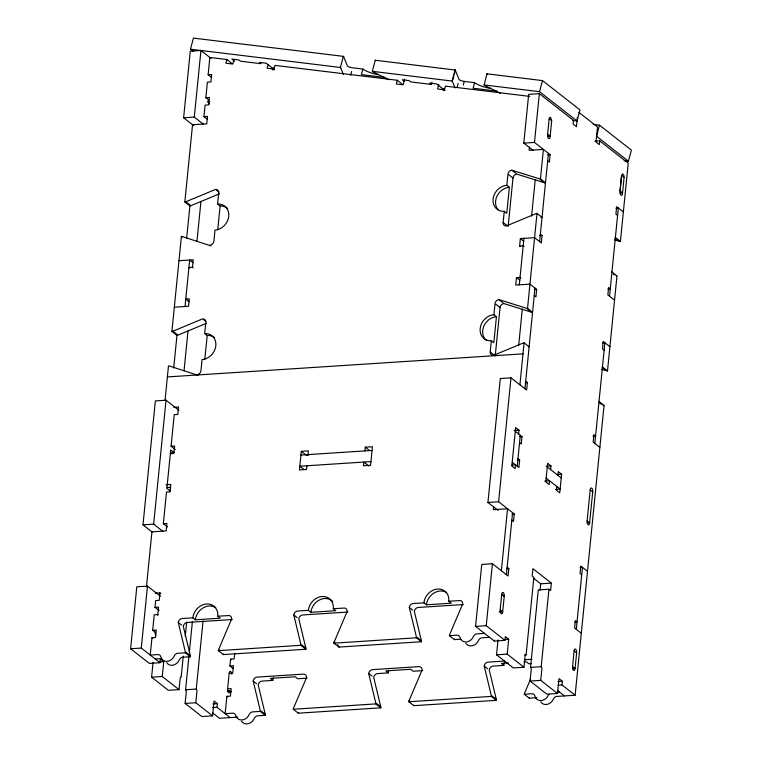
<?xml version="1.0" encoding="UTF-8"?>
<svg xmlns="http://www.w3.org/2000/svg" width="762" height="762" viewBox="0 0 762 762"><rect width="100%" height="100%" fill="white"/><g stroke="black" fill="none" stroke-linecap="round" stroke-linejoin="round"><path stroke-width="1.14" d="M183.271 656.139L181.165 677.266A1.972 0.848 86.3 0 0 180.137 678.466L179.022 689.62L162.258 676.504L163.744 661.626L160.382 659.006L160.01 662.721L149.342 663.416L130.616 648.767L136.808 586.807L147.476 586.111L160.363 596.189M152.2 532.038L142.989 524.837L155.362 400.907L166.03 400.212L178.918 410.299M193.748 125.701L183.623 117.786L190.271 51.168L200.939 50.483L211.074 58.407M146.447 586.788L151.933 531.838L166.154 530.914L166.897 523.475L163.344 523.704L166.497 492.1L170.05 491.871L170.793 484.442L166.059 484.746M165.106 399.869L168.469 365.931A3.953 3.334 -52 0 1 169.469 366.027L197.882 375.295M206.54 323.259L177.975 335.137A3.953 3.324 -52 0 1 176.946 335.356L171.907 331.422L181.385 236.487A3.953 3.334 -52 0 1 182.385 236.572L210.798 245.85M219.504 193.796L190.9 205.683A3.953 3.324 -52 0 1 189.862 205.911L184.833 201.978L192.538 124.758L206.759 123.835L207.502 116.405L203.949 116.634L205.092 105.137L208.655 104.899L209.398 97.469L205.835 97.698L207.388 82.21L210.941 81.972L211.684 74.543L208.131 74.771L209.855 57.455L226.885 59.531L231.915 63.465M160.01 662.721L141.284 648.071L147.476 586.111M162.868 531.352L153.657 524.142L166.03 400.212M203.492 124.292L194.291 117.091L200.939 50.483M173.717 367.96L177.003 335.042M186.642 238.439L189.929 205.54M155.229 593.179L159.972 592.874L159.229 600.313L155.677 600.542L154.991 607.362L158.553 607.124L157.81 614.563L154.219 614.801L152.676 630.288L156.267 630.05L155.524 637.489L151.962 637.718L150.228 655.072L157.734 654.587A3.953 3.324 -52 0 1 160.439 655.901L161.639 658.739A7.896 6.648 -52 0 0 173.05 658.006L174.85 654.958A3.953 3.324 -52 0 1 177.851 653.282L185.347 652.796L190.386 656.73A3.934 3.315 -52 0 0 190.338 655.672L183.309 626.402A3.953 3.324 -52 0 1 187.233 622.459L232.277 619.535M175.27 449.532L171.079 446.246L174.231 414.652L177.784 414.414L178.527 406.984L173.784 407.289M185.023 306.514L189.662 260.042L193.015 262.671M179.022 689.62L168.354 690.315L151.59 677.189L153.076 662.321M193.291 267.891L192.453 267.233L193.196 259.794L178.965 260.718M184.033 370.789L188.024 330.822M196.958 241.268L200.949 201.32M197.044 374.637A3.953 3.324 -52 0 0 200.968 370.694L202.082 359.54A13.821 11.64 -52 0 0 215.827 345.719A13.821 11.64 -52 0 0 204.683 333.518L205.788 322.355A3.953 3.324 -52 0 0 202.606 318.868L172.945 331.203A3.953 3.324 -52 0 1 171.907 331.422M209.96 245.193A3.953 3.324 -52 0 0 213.884 241.24L214.998 230.086A13.821 11.64 -52 0 0 228.743 216.265A13.821 11.64 -52 0 0 217.599 204.064L218.713 192.91A3.953 3.324 -52 0 0 215.532 189.424L185.861 201.749A3.953 3.324 -52 0 1 184.833 201.978M204.816 359.34L207.197 335.48L204.683 333.508M217.732 229.886L220.113 206.035L217.599 204.064M185.261 636.184L186.671 622.106M230.172 717.604L217.037 707.327L217.408 703.612L214.055 700.983L212.569 715.861L201.901 716.547L185.128 703.431L186.242 692.277A1.972 0.848 86.3 0 0 185.585 689.762L188.909 656.453M189.338 652.205L192.395 621.601M212.569 715.861L195.796 702.735L196.91 691.582A1.972 0.848 86.3 0 0 196.263 689.067L203.063 620.906M231.696 674.265A2.962 1.276 86.3 0 0 230.457 671.455A2.962 1.276 86.3 0 0 229.162 673.389L227.619 688.886L231.172 688.648L230.429 696.087L226.876 696.316L225.142 713.67L232.639 713.184A3.953 3.324 -52 0 1 235.744 715.442A7.896 6.648 -52 0 0 241.964 719.966A7.896 6.648 -52 0 0 249.155 714.575A3.953 3.324 -52 0 1 252.755 711.879L260.261 711.394L265.29 715.327A3.943 3.324 -52 0 0 265.252 714.27L258.223 685A3.953 3.324 -52 0 1 261.49 681.161L272.815 680.361A13.821 11.64 -52 0 1 273.31 677.809M233.258 668.579L229.905 665.959L230.581 659.14L234.144 658.911L234.696 653.329M308.038 454.6L308.41 450.885L301.295 451.342L299.437 469.935L306.553 469.478L306.924 465.753M364.931 450.913L365.303 447.189L372.418 446.732L370.561 465.325L363.455 465.782L363.817 462.067L368.856 466.001M528.857 346.824A3.953 3.324 -52 0 1 529.114 346.805L524.085 342.871A3.953 3.324 -52 0 0 523.056 343.091L493.395 355.416A3.953 3.324 -52 0 1 490.204 351.93L491.319 340.776A13.821 11.64 -52 0 1 480.174 328.574A13.821 11.64 -52 0 1 493.919 314.754L495.033 303.6A3.953 3.324 -52 0 1 498.958 299.647L526.532 308.267A3.953 3.334 -52 0 0 527.533 308.353L532.562 312.287A3.953 3.334 -52 0 1 531.562 312.201L503.987 303.581A3.953 3.324 -52 0 0 500.062 307.534L495.233 355.864M541.001 217.58A3.953 3.324 -52 0 1 542.039 217.351L537.01 213.417A3.953 3.324 -52 0 0 535.972 213.636L506.311 225.971A3.953 3.324 -52 0 1 503.13 222.485L504.244 211.331A13.821 11.64 -52 0 1 493.09 199.12A13.821 11.64 -52 0 1 506.835 185.299L507.949 174.146A3.953 3.324 -52 0 1 511.873 170.202L539.448 178.813A3.953 3.334 -52 0 0 540.448 178.908L545.487 182.842A3.953 3.334 -52 0 1 544.478 182.747L516.912 174.136A3.953 3.324 -52 0 0 512.978 178.079L508.159 226.419M493.919 314.754L496.433 316.716L493.833 342.748L491.319 340.776M506.835 185.299L509.349 187.271L506.759 213.293L504.244 211.331M598.503 401.555A3.953 3.324 -52 0 1 599.018 401.479L604.056 405.422L575.129 695.23L561.985 684.952L562.356 681.228L559.003 678.609L557.517 693.477L546.849 694.172L530.085 681.057L531.19 669.903A1.972 0.848 86.3 0 0 530.543 667.388L538.277 589.931L548.945 589.236L550.621 590.55L551.364 583.111L532.914 568.681L532.171 576.12L533.848 577.434L526.113 654.882A1.972 0.848 86.3 0 0 525.094 656.092L523.98 667.245L507.206 654.12L508.692 639.251L505.339 636.632L504.968 640.347L494.3 641.042L475.574 626.393L481.755 564.423L492.423 563.737L508.083 575.977L508.816 568.538L507.14 567.233M498.119 510.416L487.937 502.463L500.31 378.533L510.978 377.838L526.637 390.077L527.371 382.648L525.694 381.333M533.019 150.314L523.808 143.113L528.676 94.345L539.344 93.659L573.443 120.329L573.072 124.054L576.434 126.673L577.358 117.405M529.495 147.133L529.171 150.314L543.401 149.39L540.448 178.908M493.652 506.501L493.328 509.683L507.559 508.768L501.367 570.728M520.865 278.035L520.027 277.378L516.465 277.606L515.722 285.045L529.971 284.14L536.686 289.389L535.943 296.828L534.267 295.513M520.465 246.659L519.617 246.012L520.36 238.573L534.61 237.668L541.325 242.916L542.068 235.477L540.391 234.172M519.303 284.836L523.942 238.363M504.968 640.347L486.242 625.697L492.423 563.737M511.845 520.132L513.521 521.446L514.264 514.007L498.615 501.767L510.978 377.838M547.707 160.782L549.392 162.096L550.126 154.657L534.476 142.418L539.344 93.659M518.665 345.586L522.303 309.134M531.59 216.056L535.229 179.632M494.3 641.042L494.395 640.109M519.922 384.839L524.085 342.871M527.533 308.353L537.01 213.417M500.177 609.876L501.72 594.389A2.962 1.276 86.3 0 1 503.253 592.579A2.962 1.276 86.3 0 1 504.234 596.351L502.691 611.848A2.962 1.276 86.3 0 1 501.158 613.648A2.962 1.276 86.3 0 1 500.177 609.876L502.691 611.848L499.129 612.077M523.98 667.245L513.312 667.931L496.538 654.815L498.024 639.947M518.636 433.93L519.008 430.216L515.655 427.587L511.826 466.011L515.179 468.63L515.55 464.915L511.988 465.144M506.397 574.662L512.588 512.702M517.227 466.23L520.313 435.245M524.951 388.772L534.981 288.055M539.62 241.583L548.43 153.333M551.678 120.767L550.107 136.731A2.962 1.276 86.3 0 1 548.573 138.541A2.962 1.276 86.3 0 1 547.592 134.76L549.135 118.777L551.678 120.767L550.678 117.472L549.735 117.434L549.192 118.815M517.969 458.791L519.646 460.105L518.903 467.535L512.197 462.286M515.283 431.311L521.999 436.559L521.256 443.989L519.579 442.684M550.621 469.64L550.993 465.915L547.64 463.296L545.783 481.889L549.135 484.508L549.507 480.793L544.763 481.098M540.058 590.179L540.696 583.806L533.314 578.034M556.774 486.47L556.403 490.195L559.756 492.814L561.613 474.231L558.26 471.602L557.889 475.317M557.517 693.477L540.753 680.361L541.868 669.207A1.972 0.848 86.3 0 0 541.211 666.693L548.945 589.236M594.979 141.189L599.723 140.884L599.351 144.599L595.998 141.98L597.494 126.921L578.863 112.347M572.567 666.502L574.11 651.015A2.962 1.276 86.3 0 1 575.653 649.205A2.962 1.276 86.3 0 1 576.634 652.977L575.081 668.474A2.962 1.276 86.3 0 1 573.548 670.274A2.962 1.276 86.3 0 1 572.567 666.502L575.081 668.474L572.424 668.645M576.282 629.326L582.463 567.357L580.092 567.519M587.102 520.884L590.198 489.909A2.962 1.276 86.3 0 1 591.731 488.099A2.962 1.276 86.3 0 1 592.712 491.871L589.617 522.856A2.962 1.276 86.3 0 1 588.083 524.656A2.962 1.276 86.3 0 1 587.102 520.884L589.617 522.856L587.245 523.008M594.836 443.427L604.885 342.738L602.513 342.89M609.524 296.266L618.334 208.007L615.963 208.159M624.097 177.413L622.506 193.358A2.962 1.276 86.3 0 1 620.973 195.167A2.962 1.276 86.3 0 1 619.992 191.395L621.582 175.441L622.602 173.888L623.888 175.441L624.097 177.413L621.582 175.441L620.039 190.938L622.554 192.9L620.182 193.053M614.496 239.83L619.42 241.364A3.953 3.334 -52 0 0 620.42 241.459L628.231 163.182L599.723 140.884M601.57 369.275L606.495 370.818A3.953 3.334 -52 0 0 607.495 370.904L616.972 275.968L611.943 272.034A3.953 3.324 -52 0 0 611.419 272.11M193.281 51.406L190.471 49.206L193.415 38.1L343.338 56.35A3.943 0.962 14.8 0 1 343.681 56.702M226.885 59.531L225.904 63.227L232.781 64.065L233.991 59.512M268.062 64.837L267.157 68.247L274.034 69.085L275.015 65.389L397.297 80.267L402.326 84.201M272.796 69.904L273.396 67.627M343.338 56.35L340.385 67.456L190.471 49.206M350.634 75.219L351.615 71.514M378.523 74.781A13.821 3.372 14.9 0 1 362.922 69.066L361.436 74.619L385.505 77.553M372.98 71.733A3.953 0.953 15.2 0 1 372.351 71.342L375.247 60.236L455.124 70.037M397.297 80.267L396.316 83.972L403.193 84.811L404.708 79.115M404.127 81.239L402.26 79.781L409.137 80.62L410.813 81.934L431.435 84.439L432.025 82.22M438.779 84.439L437.569 88.992L444.446 89.83L445.427 86.125L529.79 96.393M443.208 90.649L443.808 88.373M455.066 87.963L452.399 81.401A3.943 0.972 14.4 0 0 452.114 81.048L455.009 69.942M452.885 79.553L453.876 75.848M454.362 74L455.343 70.294A3.981 0.962 15.4 0 0 455.076 70.028M457.19 87.078L458.172 83.372M463.286 85.106L464.277 81.41L474.583 82.658A13.821 3.381 14.9 0 0 490.204 88.373M474.583 82.658L473.116 88.211L497.176 91.145M500.405 93.326L484.594 85.325A3.962 0.943 15.3 0 1 484.137 85.03L486.928 73.828L542.496 80.591L579.949 109.88L576.996 120.987L572.843 120.482M576.996 120.987L539.544 91.688L542.496 80.591M599.513 125.187L596.56 136.293L628.431 161.22L631.384 150.114L599.513 125.187L593.284 124.435M347.796 612.038L302.752 614.963A3.953 3.324 -52 0 0 298.828 618.915L305.857 648.186A3.953 3.324 -52 0 1 305.895 649.234L223.39 654.587L218.361 650.653A3.953 3.324 -52 0 1 218.618 649.576L231.619 619.011A3.953 3.324 -52 0 0 229.076 615.544L217.77 616.21A13.821 11.64 -52 0 0 206.616 604.009A13.821 11.64 -52 0 0 192.872 617.83L182.204 618.525A3.953 3.324 -52 0 0 178.279 622.468L185.309 651.739A3.934 3.315 -52 0 1 185.347 652.796M463.315 604.552L418.271 607.466A3.953 3.324 -52 0 0 414.347 611.419L421.376 640.69A3.953 3.324 -52 0 1 421.415 641.737L338.909 647.09L333.88 643.157A3.953 3.324 -52 0 1 334.137 642.08L347.139 611.515A3.953 3.324 -52 0 0 344.595 608.047L333.289 608.724A13.821 11.64 -52 0 0 322.135 596.513A13.821 11.64 -52 0 0 308.391 610.333L297.723 611.029A3.953 3.324 -52 0 0 293.799 614.972L300.828 644.242A3.953 3.324 -52 0 1 300.866 645.3L305.895 649.234M504.339 662.816A13.821 11.64 -52 0 0 503.853 665.378L492.528 666.169A3.953 3.324 -52 0 0 489.252 670.017L496.281 699.287A3.953 3.324 -52 0 1 496.329 700.335L413.823 705.688L408.794 701.754A3.953 3.324 -52 0 1 409.042 700.678L422.053 670.112A3.953 3.324 -52 0 0 418.862 666.626L372.637 669.627A3.953 3.324 -52 0 0 368.703 673.57L375.733 702.84A3.953 3.324 -52 0 1 375.78 703.898L380.81 707.831A3.953 3.324 -52 0 0 380.762 706.774L373.732 677.504A3.953 3.324 -52 0 1 377.009 673.665L388.334 672.865A13.821 11.64 -52 0 1 388.82 670.312M530.6 678.999L524.561 693.191A3.934 3.315 -52 0 0 524.304 694.258L529.342 698.192L536.839 697.706M207.312 101.86L209.683 101.708M183.623 117.786L194.291 117.091M547.764 136.408L550.135 136.255L547.592 134.264M523.808 143.113L534.476 142.418M547.764 154.819L550.126 154.657M539.696 235.629L542.068 235.477M192.453 267.233L188.89 267.462L189.728 268.119M519.617 246.012L523.18 245.774L524.018 246.431M174.327 307.191L188.557 306.267L189.3 298.837L185.738 299.066L189.09 301.685M534.314 289.541L536.686 289.389M607.895 288.979L610.267 288.827L608.59 287.512L607.847 294.951L614.553 300.199M167.392 376.923L523.018 353.854M525.151 382.791L527.371 382.648M171.079 446.246L174.631 446.018L173.888 453.457L170.336 453.685M170.507 452.818L174.06 452.59L170.707 449.971L166.868 488.385L170.221 491.014L170.593 487.289L167.04 487.518M514.274 430.52L519.008 430.216M519.627 436.712L521.999 436.559M300.923 455.066L372.047 450.447M592.912 436.169L595.579 435.997L593.903 434.683L593.16 442.122L599.865 447.37M308.696 455.124L306.324 455.285L301.295 451.342M370.932 461.601L299.809 466.22L304 469.497M517.274 460.258L519.646 460.105M546.249 466.23L550.993 465.915M556.87 474.536L561.613 474.231M555.403 489.414L560.137 489.109L546.163 478.174M142.989 524.837L153.657 524.142M487.937 502.463L498.615 501.767M512.035 514.159L514.264 514.007M506.597 568.681L508.816 568.538M540.696 583.806L551.364 583.111M423.91 602.847L426.425 604.809L451.314 603.199L448.799 601.228A13.821 11.64 -52 0 0 437.655 589.026A13.821 11.64 -52 0 0 423.91 602.847L413.242 603.533A3.953 3.324 -52 0 0 409.308 607.485L416.347 636.756A3.953 3.324 -52 0 1 416.385 637.804L421.415 641.737M192.872 617.83L195.386 619.801L220.285 618.182L217.77 616.21M308.391 610.333L310.906 612.305L335.804 610.686L333.289 608.724M130.616 648.767L141.284 648.071M475.574 626.393L486.242 625.697M574.653 622.04L577.024 621.887L575.348 620.582L574.605 628.012L581.311 633.26M218.361 650.653L300.866 645.3M333.88 643.157L416.385 637.804M448.799 601.228L460.115 600.551A3.953 3.324 -52 0 1 462.658 604.018L449.656 634.594A3.953 3.324 -52 0 0 449.399 635.66L456.895 635.175A3.953 3.324 -52 0 1 460 637.442A7.896 6.648 -52 0 0 466.211 641.966A7.896 6.648 -52 0 0 473.412 636.565A3.953 3.324 -52 0 1 477.012 633.87L484.518 633.384M155.267 659.006L161.696 658.587M190.386 656.73L182.88 657.215A3.953 3.324 -52 0 0 179.88 658.901L178.079 661.94A7.896 6.648 -52 0 1 166.678 662.683M449.399 635.66L454.428 639.604L460.858 639.185M489.547 637.318L482.051 637.813A3.953 3.324 -52 0 0 478.45 640.509A7.896 6.648 -52 0 1 472.316 645.747A7.896 6.648 -52 0 1 465.839 643.271M159.296 661.921L163.744 661.626M504.692 639.509L508.692 639.251M229.905 665.959L233.458 665.721L232.715 673.16L229.162 673.389M151.59 677.189L162.258 676.504M496.538 654.815L507.206 654.12M524.342 655.006L526.113 654.882M504.749 661.054L488.147 662.13A3.953 3.324 -52 0 0 484.222 666.083L491.252 695.344A3.953 3.324 -52 0 1 491.299 696.401L496.329 700.335M524.894 659.749L532.009 659.282M508.444 662.95L501.329 663.407L503.853 665.378M523.856 661.949L526.228 661.787L528.742 663.759L531.114 663.607M307.191 678.132L297.704 678.742L295.189 676.78L270.3 678.39L272.815 680.361M422.71 670.636L413.223 671.255L410.708 669.284L385.82 670.903L388.334 672.865M185.585 689.762L196.263 689.067M530.543 667.388L541.211 666.693M227.438 691.02L230.095 690.848L231.353 691.839M185.128 703.431L195.796 702.735M530.085 681.057L540.753 680.361M212.96 703.898L217.408 703.612M557.917 681.523L562.356 681.228M212.588 707.612L217.037 707.327M557.984 685.209L561.985 684.952M260.261 711.394A3.943 3.324 -52 0 0 260.213 710.336L253.184 681.066A3.953 3.324 -52 0 1 257.118 677.113L303.343 674.122A3.953 3.324 -52 0 1 306.534 677.608L293.532 708.174A3.953 3.324 -52 0 0 293.275 709.251L375.78 703.898M408.794 701.754L491.299 696.401M524.304 694.258L531.809 693.772A3.953 3.324 -52 0 1 534.914 696.039A7.896 6.648 -52 0 0 541.125 700.554A7.896 6.648 -52 0 0 548.326 695.163A3.953 3.324 -52 0 1 548.926 694.153M557.279 692.125L559.422 691.982M237.677 717.118L219.504 718.299L212.503 712.813M265.29 715.327L257.794 715.813A3.953 3.324 -52 0 0 254.194 718.509A7.896 6.648 -52 0 1 248.06 723.748A7.896 6.648 -52 0 1 241.583 721.271M293.275 709.251L298.304 713.184L380.81 707.831M575.129 695.23L556.955 696.401A3.953 3.324 -52 0 0 553.355 699.097A7.896 6.648 -52 0 1 547.23 704.336A7.896 6.648 -52 0 1 540.753 701.869M362.912 69.066L352.596 67.818A3.953 0.962 14.9 0 1 347.482 66.084L343.672 56.702M372.304 71.333L452.057 81.048M483.975 84.925L539.544 91.688M272.32 69.504L274.606 69.78L266.224 63.227L259.347 62.389L261.023 63.703L240.401 61.189L238.725 59.874L231.848 59.045L234.639 61.227M624.135 160.696L628.431 161.22M372.923 71.733L388.725 79.734M375.247 60.236L375.38 60.331A3.972 0.972 14.9 0 0 375.904 60.627M623.364 211.95L616.658 206.702L615.915 214.132L617.591 215.446M445.027 90.526L436.636 83.963L429.758 83.134L431.435 84.439M620.42 241.459L615.391 237.515A3.953 3.334 -52 0 1 615.134 237.525M540.287 179.47L544.478 182.747M615.22 238.087L618.582 240.706M511.873 170.202L516.074 173.479M508.787 174.803L512.978 178.079M613.429 274.225L614.267 274.882M503.13 222.485L507.321 225.762M520.36 238.573L523.723 241.192M609.914 346.672L603.209 341.424L602.466 348.863L604.142 350.177M516.465 277.606L519.817 280.235M607.495 370.904L602.466 366.97A3.953 3.334 -52 0 1 602.209 366.979M527.371 308.915L531.562 312.201M602.304 367.532L605.657 370.161M498.958 299.647L503.149 302.924M208.131 74.771L211.484 77.391M495.872 304.248L500.062 307.534M599.665 403.012L601.342 404.327M205.835 97.698L208.331 99.651M203.949 116.634L207.302 119.253M490.204 351.93L494.395 355.206M216.37 190.081L218.885 192.043M590.198 489.909L592.712 491.871M547.278 467.02L561.251 477.955M185.861 201.749L190.052 205.035M181.385 236.487L182.223 237.144M587.492 571.3L580.787 566.052L580.044 573.481L581.72 574.796M203.444 319.526L205.959 321.497M365.303 447.189L369.503 450.475M172.945 331.203L177.136 334.48M574.11 651.015L576.634 652.977M557.451 690.439L564.461 695.916M409.308 607.485L412.671 610.105M484.222 666.083L487.575 668.703M417.185 637.403L421.376 640.69M492.09 696.001L496.281 699.287M334.137 642.08L334.975 642.737M337.49 644.709L338.328 645.366M409.042 700.678L409.88 701.335M293.799 614.972L297.151 617.601M368.703 673.57L372.056 676.199M163.344 523.704L167.535 526.99M301.666 644.9L305.857 648.186M376.571 703.497L380.762 706.774M159.972 592.874L160.811 593.531M218.618 649.576L219.456 650.234M230.581 659.14L231.419 659.797M178.279 622.468L181.632 625.097M253.184 681.066L256.546 683.695M154.991 607.362L159.191 610.638M186.147 652.396L190.338 655.672M261.052 710.994L265.252 714.27M152.676 630.288L155.191 632.26M151.962 637.718L152.8 638.375M226.876 696.316L227.714 696.973M455.343 70.294L459.162 79.677A3.953 0.962 14.9 0 0 464.277 81.401M340.728 67.808L343.395 74.371M340.357 67.447A3.962 0.962 15.1 0 1 340.709 67.808M487.518 74.219A3.953 0.972 14.8 0 1 486.899 73.819M298.304 713.184A3.953 3.324 -52 0 1 298.342 712.918M413.823 705.688A3.953 3.324 -52 0 1 413.909 705.145M529.342 698.192A3.934 3.315 -52 0 1 529.428 697.659M616.201 276.111A3.953 3.324 -52 0 1 616.972 275.968M603.018 405.641A3.953 3.324 -52 0 1 604.056 405.422M230.134 690.848A2.962 1.276 86.3 0 1 228.6 692.658A2.962 1.276 86.3 0 1 227.619 688.886M209.312 103.918A2.962 1.276 86.3 0 1 208.331 100.146M155.762 635.47A2.962 1.276 86.3 0 1 155.219 632.25M157.334 615.077A2.962 1.276 86.3 0 1 158.305 614.953M498.015 209.693A13.821 11.64 -52 0 1 497.176 195.796A13.821 11.64 -52 0 1 509.349 187.271M486.461 340.5A13.821 11.64 -52 0 1 483.784 326.269A13.821 11.64 -52 0 1 496.433 316.716M207.197 335.48A13.821 11.64 -52 0 1 214.57 337.728M220.113 206.035A13.821 11.64 -52 0 1 227.486 208.283M338.909 647.09A3.953 3.324 -52 0 1 339.004 646.557M223.39 654.587A3.953 3.324 -52 0 1 223.485 654.044M454.428 639.604A3.953 3.324 -52 0 1 454.523 639.061M195.386 619.801A13.821 11.64 -52 0 1 203.054 607.933A13.821 11.64 -52 0 1 215.732 607.657M426.425 604.809A13.821 11.64 -52 0 1 434.092 592.941A13.821 11.64 -52 0 1 446.77 592.665M310.906 612.305A13.821 11.64 -52 0 1 319.545 599.904A13.821 11.64 -52 0 1 332.737 601.38M504.234 596.351L501.72 594.389L504.234 596.351"/></g></svg>
